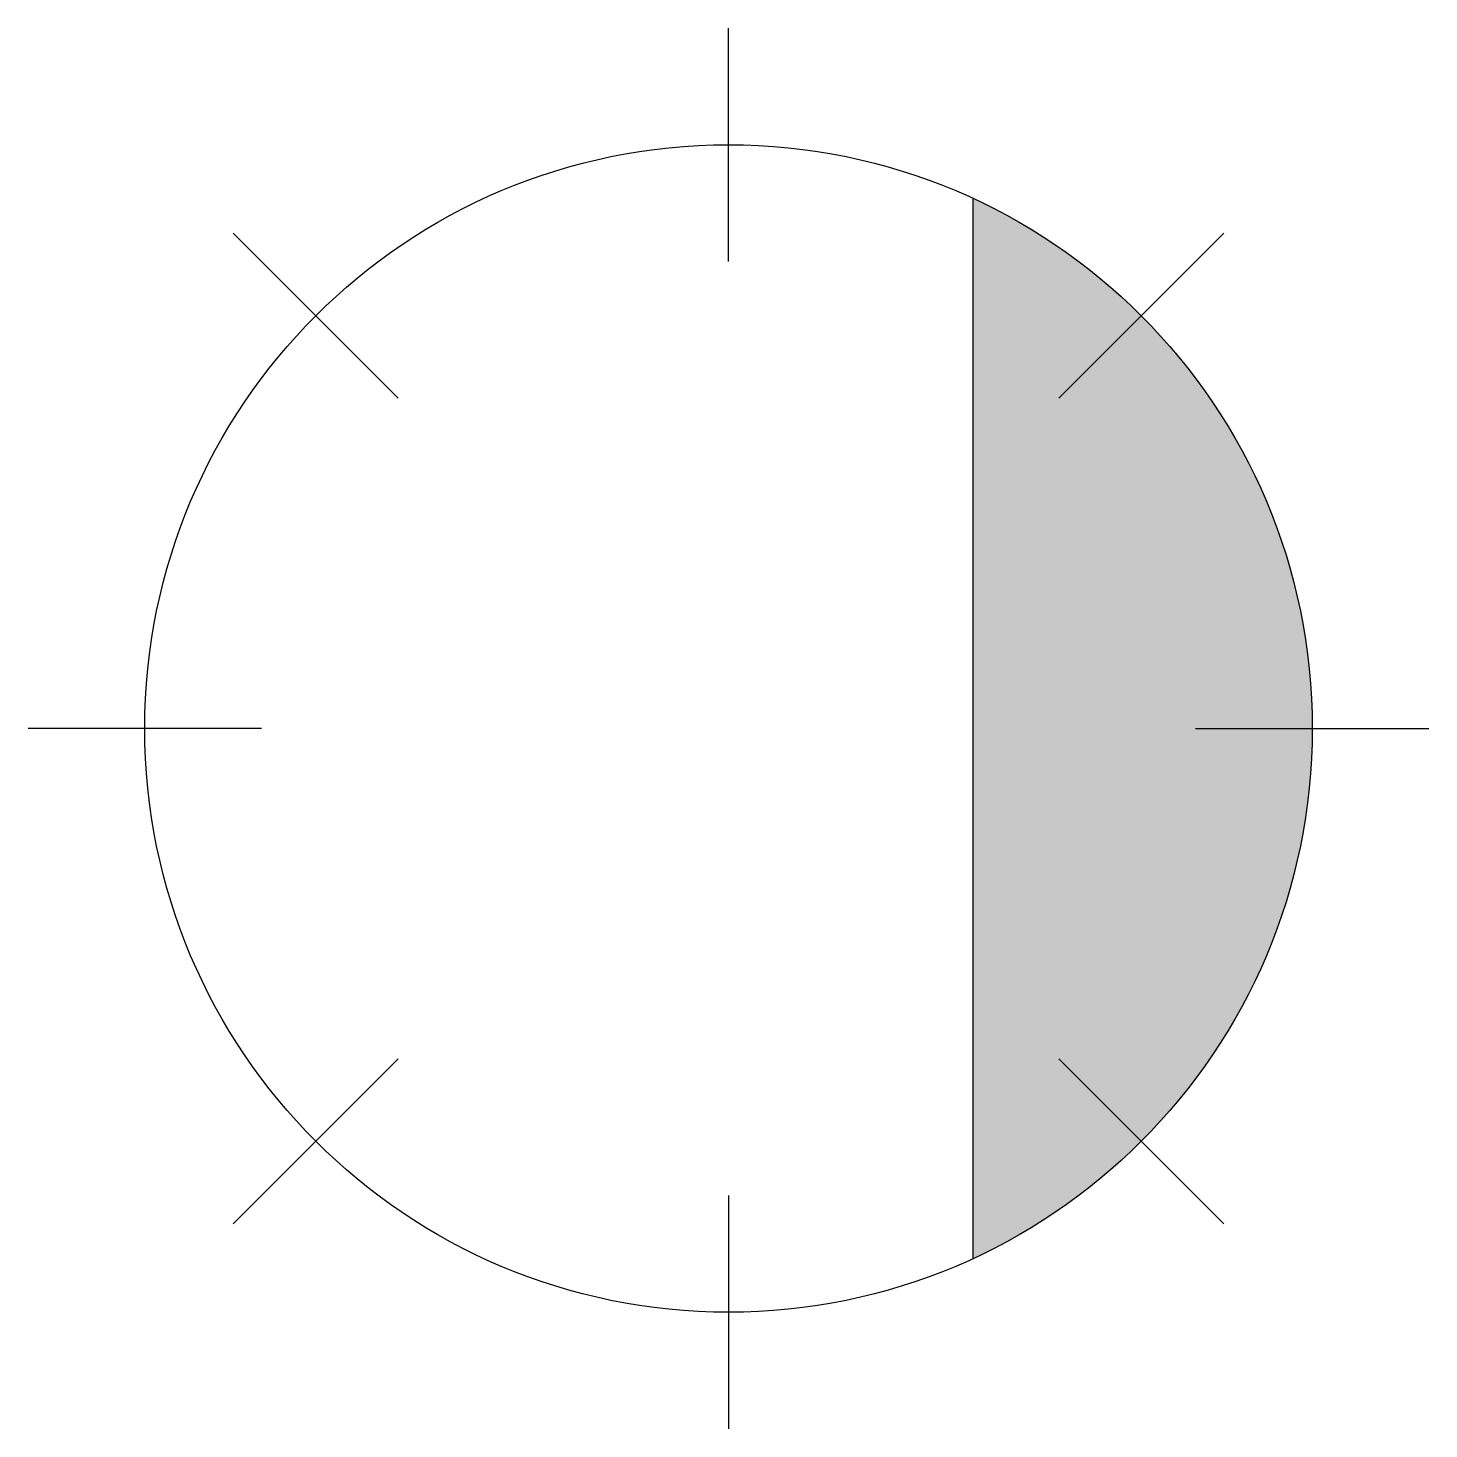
# Model space of a CAD drawing. Header units: millimetres. Extents: x -10193.995 to -10193.695, y -372.166 to -371.866.
import ezdxf

# ---------------------------------------------------------------- set-up
doc = ezdxf.new("R2010")
doc.units = ezdxf.units.MM
doc.header["$LTSCALE"] = 10
doc.layers.add('Tub_esgoto_símbolos', color=2, linetype='Continuous')

msp = doc.modelspace()

# ---------------------------------------------------------------- hatches: boundary and pattern name
at = {"layer": 'Tub_esgoto_símbolos'}
msp.add_hatch(color=1, dxfattribs=at).paths.add_polyline_path([(-10193.71982, -372.01603, 0.292442), (-10193.7924, -371.90255), (-10193.7924, -372.12951, 0.292442)])

# ---------------------------------------------------------------- linework, layer by layer
at = {"layer": 'Tub_esgoto_símbolos', "color": 1}
for p, q in [((-10193.84482, -371.91603), (-10193.84482, -371.86603)), ((-10193.91553, -371.94532), (-10193.95089, -371.90996)), ((-10193.77411, -371.94532), (-10193.73876, -371.90996)), ((-10193.94482, -372.01603), (-10193.99482, -372.01603)), ((-10193.74482, -372.01603), (-10193.69482, -372.01603)), ((-10193.91553, -372.08674), (-10193.95089, -372.1221)), ((-10193.77411, -372.08674), (-10193.73876, -372.1221)), ((-10193.84482, -372.11603), (-10193.84482, -372.16603))]:
    msp.add_line(p, q, dxfattribs=at)
at = {"layer": 'Tub_esgoto_símbolos'}
msp.add_line((-10193.7924, -372.12951), (-10193.7924, -371.90255), dxfattribs=at)
msp.add_circle((-10193.84482, -372.01603), 0.125, dxfattribs=at)

doc.saveas('drawing.dxf')
